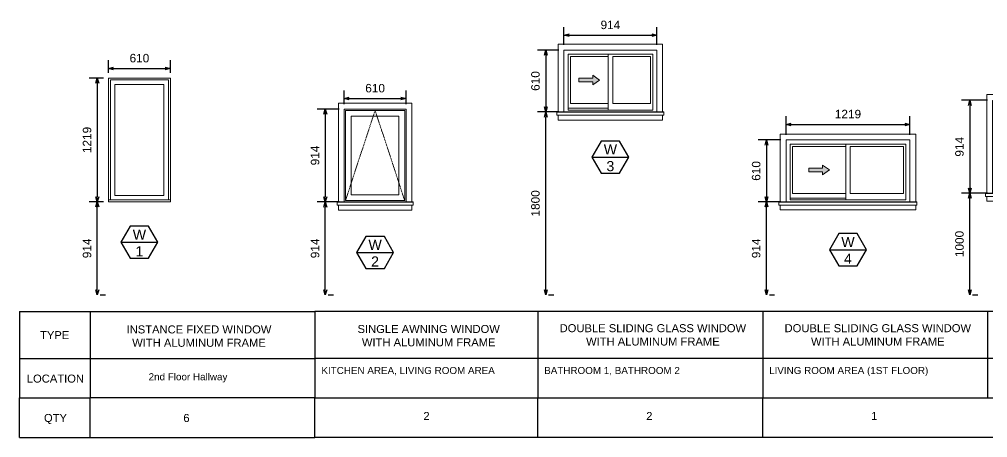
# Model space of a CAD drawing. Header units: inches. Extents: x -1 to 315328, y 6829 to 107833.
# Drawn here: x 4463 to 33085, y 35433 to 47794 of the extents above; entities that cross this region are included whole.
import ezdxf

# ---------------------------------------------------------------- set-up
doc = ezdxf.new("R2010")
doc.units = ezdxf.units.IN
doc.header["$MEASUREMENT"] = 0
doc.linetypes.add('Center', pattern=[31.75, 6.35, -4.7625, 15.875, -4.7625])
for name, color, linetype, lineweight in [('A-ANNO-DIMS', 211, 'Continuous', 9), ('A-DETL-GENF', 92, 'Continuous', 9), ('A-GENM', 13, 'Continuous', 9), ('A-GLAZ', 151, 'Continuous', 18)]:
    doc.layers.add(name, color=color, linetype=linetype, lineweight=lineweight)
doc.layers.add('Layer2', color=7, linetype='Continuous')
doc.layers.add('TEXTS', color=2, linetype='Continuous')
doc.styles.add('Arial', font='arial.ttf', dxfattribs={"height": 250})
doc.styles.get("Standard").update_dxf_attribs({"font": 'arial.ttf'})
doc.dimstyles.new('Arrow_-_2_5mm_Arial', dxfattribs={"dimscale": 304.8, "dimtxt": 255.06485, "dimasz": 0.492126, "dimexe": 0.787402, "dimexo": 0.492126, "dimgap": 0.574147, "dimtad": 1, "dimdec": 0, "dimzin": 0, "dimdsep": 46, "dimtxsty": 'Arial', "dimblk1": 'OPEN30', "dimblk2": 'OPEN30', "dimsah": 1, "dimcen": 0.09, "dimazin": 0, "dimtfac": 1, "dimtdec": 4, "dimtix": 1, "dimtmove": 0, "dimatfit": 3, "dimfxl": 1, "dimtvp": 1, "dimtfill": 1, "dimtolj": 1, "dimtzin": 0, "dimarcsym": 2})

# ---------------------------------------------------------------- blocks, each defined once
blk = doc.blocks.new('Family - ___-483549-Legend 1')
at = {"layer": 'A-GLAZ'}
for p, q in [((-1265.7, 5518.3), (-1265.7, 4318.2)), ((-656.1, 5518.3), (-1265.7, 5518.3)), ((-1246.7, 5499.3), (-675.2, 5499.3)), ((-1246.7, 4318.2), (-1246.7, 5499.3)), ((-1202.2, 4362.6), (-1202.2, 5454.8)), ((-1202.2, 5454.8), (-719.6, 5454.8)), ((-719.6, 5454.8), (-719.6, 4362.6)), ((-675.2, 5499.3), (-675.2, 4318.2)), ((-656.1, 4318.2), (-656.1, 5518.3)), ((-656.1, 4318.2), (-1265.7, 4318.2)), ((-1265.7, 4318.2), (-1265.7, 4299.1)), ((-1265.7, 4299.1), (-656.1, 4299.1)), ((-719.6, 4362.6), (-1202.2, 4362.6)), ((-656.1, 4299.1), (-656.1, 4318.2))]:
    blk.add_line(p, q, dxfattribs=at)
blk = doc.blocks.new('Family - ___-483688-Legend 1')
at = {"layer": 'A-GENM'}
for p, q in [((-206.7, 5270.3), (-206.7, 4298.7)), ((517.2, 5270.3), (-206.7, 5270.3)), ((517.2, 4298.7), (517.2, 5270.3)), ((-149.6, 4298.7), (-149.6, 5213.1)), ((-149.6, 5213.1), (460, 5213.1)), ((460, 5213.1), (460, 4298.7)), ((-219.4, 4296.3), (-219.4, 4298.7)), ((-219.4, 4298.7), (529.9, 4298.7)), ((-219.4, 4267), (-219.4, 4296.3)), ((529.9, 4296.3), (-219.4, 4296.3)), ((-206.7, 4298.7), (-149.6, 4298.7)), ((460, 4298.7), (517.2, 4298.7)), ((529.9, 4298.7), (529.9, 4296.3)), ((529.9, 4296.3), (529.9, 4267)), ((-219.4, 4267), (529.9, 4267)), ((-206.7, 4267), (-206.7, 4219.4)), ((-206.7, 4219.4), (517.2, 4219.4)), ((517.2, 4219.4), (517.2, 4267))]:
    blk.add_line(p, q, dxfattribs=at)
at = {"layer": 'A-GLAZ'}
for p, q in [((-149.6, 5213.1), (460, 5213.1)), ((-149.6, 5213.1), (-149.6, 4298.7)), ((447.3, 5200.4), (-136.9, 5200.4)), ((-136.9, 4311.4), (-136.9, 5200.4)), ((447.3, 4311.4), (447.3, 5200.4)), ((460, 5213.1), (460, 4298.7)), ((-79.7, 5143.3), (-79.7, 4368.6)), ((390.2, 5143.3), (-79.7, 5143.3)), ((390.2, 4368.6), (390.2, 5143.3)), ((460, 4298.7), (-149.6, 4298.7)), ((-136.9, 4311.4), (447.3, 4311.4)), ((-79.7, 4368.6), (390.2, 4368.6))]:
    blk.add_line(p, q, dxfattribs=at)
at = {"layer": 'A-GLAZ', "linetype": 'Center', "lineweight": 18}
for q in [(-136.9, 4311.4), (447.3, 4311.4)]:
    blk.add_line((155.2, 5200.4), q, dxfattribs=at)
blk = doc.blocks.new('Family - ___-483785-Legend 1')
at = {"layer": 'A-DETL-GENF', "lineweight": 25}
blk.add_hatch(color=256, dxfattribs=at).paths.add_polyline_path([(1383.6, 5451.6), (1451.4, 5499.1), (1383.6, 5546.5), (1383.6, 5516), (1248.2, 5516), (1248.2, 5482.1), (1383.6, 5482.1), (1383.6, 5455.4)])
at = {"layer": 'A-DETL-GENF'}
for p, q in [((1383.6, 5546.5), (1383.6, 5516)), ((1451.4, 5499.1), (1383.6, 5546.5)), ((1451.4, 5499.1), (1383.6, 5546.5)), ((1383.6, 5546.5), (1383.6, 5516)), ((1248.2, 5516), (1248.2, 5482.1)), ((1248.2, 5516), (1383.6, 5516)), ((1383.6, 5516), (1248.2, 5516)), ((1248.2, 5516), (1248.2, 5482.1)), ((1248.2, 5482.1), (1383.6, 5482.1)), ((1248.2, 5482.1), (1383.6, 5482.1)), ((1451.4, 5499.1), (1383.6, 5451.6)), ((1383.6, 5451.6), (1451.4, 5499.1)), ((1383.6, 5482.1), (1383.6, 5451.6)), ((1383.6, 5482.1), (1383.6, 5451.6))]:
    blk.add_line(p, q, dxfattribs=at)
at = {"layer": 'A-GENM'}
for p, q in [((1043.4, 5851.5), (1043.4, 5184.7)), ((2072.1, 5851.5), (1043.4, 5851.5)), ((2072.1, 5184.7), (2072.1, 5851.5)), ((1100.5, 5184.7), (1100.5, 5794.3)), ((1100.5, 5794.3), (2014.9, 5794.3)), ((2014.9, 5794.3), (2014.9, 5184.7)), ((1030.7, 5182.3), (1030.7, 5184.7)), ((1030.7, 5184.7), (2084.8, 5184.7)), ((1030.7, 5153), (1030.7, 5182.3)), ((2084.8, 5182.3), (1030.7, 5182.3)), ((1030.7, 5153), (2084.8, 5153)), ((1043.4, 5184.7), (1100.5, 5184.7)), ((1043.4, 5153), (1043.4, 5105.4)), ((2014.9, 5184.7), (2072.1, 5184.7)), ((2072.1, 5105.4), (2072.1, 5153)), ((2084.8, 5184.7), (2084.8, 5182.3)), ((2084.8, 5182.3), (2084.8, 5153)), ((1043.4, 5105.4), (2072.1, 5105.4))]:
    blk.add_line(p, q, dxfattribs=at)
at = {"layer": 'A-GLAZ'}
for p, q in [((2014.9, 5794.3), (1100.5, 5794.3)), ((1100.5, 5794.3), (1100.5, 5184.7)), ((1141.5, 5753.4), (1974, 5753.4)), ((1141.5, 5203.8), (1141.5, 5753.4)), ((1164, 5730.8), (1164, 5267.3)), ((1535.5, 5730.8), (1164, 5730.8)), ((1535.5, 5753.4), (1535.5, 5203.8)), ((1580, 5267.3), (1580, 5730.8)), ((1580, 5730.8), (1951.4, 5730.8)), ((1951.4, 5730.8), (1951.4, 5267.3)), ((1974, 5203.8), (1974, 5753.4)), ((2014.9, 5794.3), (2014.9, 5184.7)), ((1164, 5267.3), (1535.5, 5267.3)), ((1951.4, 5267.3), (1580, 5267.3)), ((2014.9, 5184.7), (1100.5, 5184.7)), ((1535.5, 5222.8), (1141.5, 5222.8)), ((1535.5, 5222.8), (1141.5, 5222.8)), ((1974, 5203.8), (1141.5, 5203.8))]:
    blk.add_line(p, q, dxfattribs=at)
blk = doc.blocks.new('Family - ___-483803-Legend 1')
at = {"layer": 'A-DETL-GENF', "lineweight": 25}
blk.add_hatch(color=256, dxfattribs=at).paths.add_polyline_path([(2937.6, 4566), (3005.4, 4613.5), (2937.6, 4660.9), (2937.6, 4630.4), (2802.2, 4630.4), (2802.2, 4596.5), (2937.6, 4596.5)])
at = {"layer": 'A-DETL-GENF'}
for p, q in [((2802.2, 4630.4), (2802.2, 4596.5)), ((2802.2, 4630.4), (2937.6, 4630.4)), ((2937.6, 4630.4), (2802.2, 4630.4)), ((2802.2, 4630.4), (2802.2, 4596.5)), ((2802.2, 4596.5), (2937.6, 4596.5)), ((2802.2, 4596.5), (2937.6, 4596.5)), ((2937.6, 4660.9), (2937.6, 4630.4)), ((3005.4, 4613.5), (2937.6, 4660.9)), ((3005.4, 4613.5), (2937.6, 4660.9)), ((2937.6, 4660.9), (2937.6, 4630.4)), ((3005.4, 4613.5), (2937.6, 4566)), ((2937.6, 4566), (3005.4, 4613.5)), ((2937.6, 4596.5), (2937.6, 4566)), ((2937.6, 4596.5), (2937.6, 4566))]:
    blk.add_line(p, q, dxfattribs=at)
at = {"layer": 'A-GENM'}
for p, q in [((2521.2, 4965.9), (2521.2, 4299.1)), ((3854.7, 4965.9), (2521.2, 4965.9)), ((3854.7, 4299.1), (3854.7, 4965.9)), ((2578.3, 4299.1), (2578.3, 4908.7)), ((2578.3, 4908.7), (3797.5, 4908.7)), ((3797.5, 4908.7), (3797.5, 4299.1)), ((2508.5, 4296.7), (2508.5, 4299.1)), ((2508.5, 4299.1), (3867.4, 4299.1)), ((2508.5, 4267.4), (2508.5, 4296.7)), ((3867.4, 4296.7), (2508.5, 4296.7)), ((2521.2, 4299.1), (2578.3, 4299.1)), ((3797.5, 4299.1), (3854.7, 4299.1)), ((3867.4, 4299.1), (3867.4, 4296.7)), ((3867.4, 4296.7), (3867.4, 4267.4)), ((2508.5, 4267.4), (3867.4, 4267.4)), ((2521.2, 4267.4), (2521.2, 4219.8)), ((2521.2, 4219.8), (3854.7, 4219.8)), ((3854.7, 4219.8), (3854.7, 4267.4))]:
    blk.add_line(p, q, dxfattribs=at)
at = {"layer": 'A-GLAZ'}
for p, q in [((3797.5, 4908.7), (2578.3, 4908.7)), ((2578.3, 4908.7), (2578.3, 4299.1)), ((2619.2, 4867.8), (3756.6, 4867.8)), ((2619.2, 4318.2), (2619.2, 4867.8)), ((3165.7, 4867.8), (3165.7, 4318.2)), ((3756.6, 4318.2), (3756.6, 4867.8)), ((3797.5, 4908.7), (3797.5, 4299.1)), ((2641.8, 4845.2), (2641.8, 4381.7)), ((3165.7, 4845.2), (2641.8, 4845.2)), ((3210.1, 4381.7), (3210.1, 4845.2)), ((3210.1, 4845.2), (3734, 4845.2)), ((3734, 4845.2), (3734, 4381.7)), ((3797.5, 4299.1), (2578.3, 4299.1)), ((3165.7, 4337.2), (2619.2, 4337.2)), ((3165.7, 4337.2), (2619.2, 4337.2)), ((3756.6, 4318.2), (2619.2, 4318.2)), ((2641.8, 4381.7), (3165.7, 4381.7)), ((3734, 4381.7), (3210.1, 4381.7))]:
    blk.add_line(p, q, dxfattribs=at)
blk = doc.blocks.new('Family - ___-483837-Legend 1')
at = {"layer": 'A-DETL-GENF', "lineweight": 25}
blk.add_hatch(color=256, dxfattribs=at).paths.add_polyline_path([(4900, 4804), (4967.8, 4851.5), (4900, 4898.9), (4900, 4868.4), (4764.6, 4868.4), (4764.6, 4834.5), (4900, 4834.5)])
at = {"layer": 'A-DETL-GENF'}
for p, q in [((4764.6, 4868.4), (4764.6, 4834.5)), ((4764.6, 4868.4), (4900, 4868.4)), ((4900, 4868.4), (4764.6, 4868.4)), ((4764.6, 4868.4), (4764.6, 4834.5)), ((4900, 4898.9), (4900, 4868.4)), ((4967.8, 4851.5), (4900, 4898.9)), ((4967.8, 4851.5), (4900, 4898.9)), ((4900, 4898.9), (4900, 4868.4)), ((4764.6, 4834.5), (4900, 4834.5)), ((4764.6, 4834.5), (4900, 4834.5)), ((4967.8, 4851.5), (4900, 4804)), ((4900, 4804), (4967.8, 4851.5)), ((4900, 4834.5), (4900, 4804)), ((4900, 4834.5), (4900, 4804))]:
    blk.add_line(p, q, dxfattribs=at)
at = {"layer": 'A-GENM'}
for p, q in [((4331.2, 5356.3), (4331.2, 4384.7)), ((6274.3, 5356.3), (4331.2, 5356.3)), ((6274.3, 4384.7), (6274.3, 5356.3)), ((4388.3, 4384.7), (4388.3, 5299.1)), ((4388.3, 5299.1), (6217.1, 5299.1)), ((6217.1, 5299.1), (6217.1, 4384.7)), ((4318.5, 4382.3), (4318.5, 4384.7)), ((4318.5, 4384.7), (6287, 4384.7)), ((4318.5, 4353), (4318.5, 4382.3)), ((6287, 4382.3), (4318.5, 4382.3)), ((4318.5, 4353), (6287, 4353)), ((4331.2, 4384.7), (4388.3, 4384.7)), ((4331.2, 4353), (4331.2, 4305.4)), ((4331.2, 4305.4), (6274.3, 4305.4)), ((6217.1, 4384.7), (6274.3, 4384.7)), ((6274.3, 4305.4), (6274.3, 4353)), ((6287, 4384.7), (6287, 4382.3)), ((6287, 4382.3), (6287, 4353))]:
    blk.add_line(p, q, dxfattribs=at)
at = {"layer": 'A-GLAZ'}
for p, q in [((6217.1, 5299.1), (4388.3, 5299.1)), ((4388.3, 5299.1), (4388.3, 4384.7)), ((4429.3, 5258.2), (6176.2, 5258.2)), ((4429.3, 4403.8), (4429.3, 5258.2)), ((5280.5, 5258.2), (5280.5, 4403.8)), ((6176.2, 4403.8), (6176.2, 5258.2)), ((6217.1, 5299.1), (6217.1, 4384.7)), ((4451.8, 5235.6), (4451.8, 4467.3)), ((5280.5, 5235.6), (4451.8, 5235.6)), ((5325, 4467.3), (5325, 5235.6)), ((5325, 5235.6), (6153.6, 5235.6)), ((6153.6, 5235.6), (6153.6, 4467.3)), ((5280.5, 4422.8), (4429.3, 4422.8)), ((5280.5, 4422.8), (4429.3, 4422.8)), ((6176.2, 4403.8), (4429.3, 4403.8)), ((4451.8, 4467.3), (5280.5, 4467.3)), ((6153.6, 4467.3), (5325, 4467.3)), ((6217.1, 4384.7), (4388.3, 4384.7))]:
    blk.add_line(p, q, dxfattribs=at)
blk = doc.blocks.new('_Open30')
at = {"color": 0, "linetype": 'ByBlock', "lineweight": -2}
for p, q in [((-1, 0.27), (0, 0)), ((0, 0), (-1, -0.27)), ((0, 0), (-1, 0))]:
    blk.add_line(p, q, dxfattribs=at)
blk = doc.blocks.new('*D215')
at = {"layer": 'A-ANNO-DIMS', "color": 0, "lineweight": -2, "transparency": 16777216}
for p, q in [((6947, 46060), (6528, 46060)), ((6768, 45910), (6768, 42550)), ((6947, 42400), (6528, 42400))]:
    blk.add_line(p, q, dxfattribs=at)
at = {"layer": 'Defpoints', "color": 0, "transparency": 16777216}
for p in [(7097, 46060), (6768, 42400), (7097, 42400)]:
    blk.add_point(p, dxfattribs=at)
at = {"layer": 'A-ANNO-DIMS', "color": 0, "lineweight": -2, "transparency": 16777216, "xscale": 150, "yscale": 150, "zscale": 150}
for p, rotation in [((6768, 46060), 90), ((6768, 42400), 270)]:
    blk.add_blockref('_Open30', p, dxfattribs=dict(at, rotation=rotation))
at = {"layer": 'A-ANNO-DIMS', "color": 0, "transparency": 16777216, "insert": (6465, 44230), "char_height": 250, "width": 184.59, "attachment_point": 5, "rotation": 90, "style": 'Arial'}
blk.add_mtext('\\A1;1219', dxfattribs=at)
blk = doc.blocks.new('*D216')
at = {"layer": 'A-ANNO-DIMS', "color": 0, "lineweight": -2, "transparency": 16777216}
for p, q in [((13914, 45143), (13267, 45143)), ((13507, 44993), (13507, 42548)), ((13914, 42398), (13267, 42398))]:
    blk.add_line(p, q, dxfattribs=at)
at = {"layer": 'Defpoints', "color": 0, "transparency": 16777216}
for p in [(14064, 45143), (13507, 42398), (14064, 42398)]:
    blk.add_point(p, dxfattribs=at)
at = {"layer": 'A-ANNO-DIMS', "color": 0, "lineweight": -2, "transparency": 16777216, "xscale": 150, "yscale": 150, "zscale": 150}
for p, rotation in [((13507, 45143), 90), ((13507, 42398), 270)]:
    blk.add_blockref('_Open30', p, dxfattribs=dict(at, rotation=rotation))
at = {"layer": 'A-ANNO-DIMS', "color": 0, "transparency": 16777216, "insert": (13205, 43771), "char_height": 250, "width": 138.44, "attachment_point": 5, "rotation": 90, "style": 'Arial'}
blk.add_mtext('\\A1;914', dxfattribs=at)
blk = doc.blocks.new('*D217')
at = {"layer": 'A-ANNO-DIMS', "color": 0, "lineweight": -2, "transparency": 16777216}
for p, q in [((7097, 46210), (7097, 46585)), ((8927, 46210), (8927, 46585)), ((7247, 46345), (8777, 46345))]:
    blk.add_line(p, q, dxfattribs=at)
at = {"layer": 'Defpoints', "color": 0, "transparency": 16777216}
for p in [(8927, 46345), (7097, 46060), (8927, 46060)]:
    blk.add_point(p, dxfattribs=at)
at = {"layer": 'A-ANNO-DIMS', "color": 0, "lineweight": -2, "transparency": 16777216, "xscale": 150, "yscale": 150, "zscale": 150, "rotation": 180}
blk.add_blockref('_Open30', (7097, 46345), dxfattribs=at)
at = {"layer": 'A-ANNO-DIMS', "color": 0, "lineweight": -2, "transparency": 16777216, "xscale": 150, "yscale": 150, "zscale": 150}
blk.add_blockref('_Open30', (8927, 46345), dxfattribs=at)
at = {"layer": 'A-ANNO-DIMS', "color": 0, "transparency": 16777216, "insert": (8012, 46648), "char_height": 250, "width": 138.44, "attachment_point": 5, "style": 'Arial'}
blk.add_mtext('\\A1;610', dxfattribs=at)
blk = doc.blocks.new('*D218')
at = {"layer": 'A-ANNO-DIMS', "color": 0, "lineweight": -2, "transparency": 16777216}
for p, q in [((14064, 45293), (14064, 45696)), ((15894, 45293), (15894, 45696)), ((14214, 45456), (15744, 45456))]:
    blk.add_line(p, q, dxfattribs=at)
at = {"layer": 'Defpoints', "color": 0, "transparency": 16777216}
for p in [(15894, 45456), (14064, 45143), (15894, 45143)]:
    blk.add_point(p, dxfattribs=at)
at = {"layer": 'A-ANNO-DIMS', "color": 0, "lineweight": -2, "transparency": 16777216, "xscale": 150, "yscale": 150, "zscale": 150, "rotation": 180}
blk.add_blockref('_Open30', (14064, 45456), dxfattribs=at)
at = {"layer": 'A-ANNO-DIMS', "color": 0, "lineweight": -2, "transparency": 16777216, "xscale": 150, "yscale": 150, "zscale": 150}
blk.add_blockref('_Open30', (15894, 45456), dxfattribs=at)
at = {"layer": 'A-ANNO-DIMS', "color": 0, "transparency": 16777216, "insert": (14979, 45759), "char_height": 250, "width": 138.44, "attachment_point": 5, "style": 'Arial'}
blk.add_mtext('\\A1;610', dxfattribs=at)
blk = doc.blocks.new('*D219')
at = {"layer": 'A-ANNO-DIMS', "color": 0, "lineweight": -2, "transparency": 16777216}
for p, q in [((20412, 46888), (19782, 46888)), ((20022, 46738), (20022, 45208)), ((20412, 45058), (19782, 45058))]:
    blk.add_line(p, q, dxfattribs=at)
at = {"layer": 'Defpoints', "color": 0, "transparency": 16777216}
for p in [(20562, 46888), (20022, 45058), (20562, 45058)]:
    blk.add_point(p, dxfattribs=at)
at = {"layer": 'A-ANNO-DIMS', "color": 0, "lineweight": -2, "transparency": 16777216, "xscale": 150, "yscale": 150, "zscale": 150}
for p, rotation in [((20022, 46888), 90), ((20022, 45058), 270)]:
    blk.add_blockref('_Open30', p, dxfattribs=dict(at, rotation=rotation))
at = {"layer": 'A-ANNO-DIMS', "color": 0, "transparency": 16777216, "insert": (19719, 45973), "char_height": 250, "width": 138.44, "attachment_point": 5, "rotation": 90, "style": 'Arial'}
blk.add_mtext('\\A1;610', dxfattribs=at)
blk = doc.blocks.new('*D220')
at = {"layer": 'A-ANNO-DIMS', "color": 0, "lineweight": -2, "transparency": 16777216}
for p, q in [((20562, 47038), (20562, 47568)), ((23307, 47038), (23307, 47568)), ((20712, 47328), (23157, 47328))]:
    blk.add_line(p, q, dxfattribs=at)
at = {"layer": 'Defpoints', "color": 0, "transparency": 16777216}
for p in [(23307, 47328), (20562, 46888), (23307, 46888)]:
    blk.add_point(p, dxfattribs=at)
at = {"layer": 'A-ANNO-DIMS', "color": 0, "lineweight": -2, "transparency": 16777216, "xscale": 150, "yscale": 150, "zscale": 150, "rotation": 180}
blk.add_blockref('_Open30', (20562, 47328), dxfattribs=at)
at = {"layer": 'A-ANNO-DIMS', "color": 0, "lineweight": -2, "transparency": 16777216, "xscale": 150, "yscale": 150, "zscale": 150}
blk.add_blockref('_Open30', (23307, 47328), dxfattribs=at)
at = {"layer": 'A-ANNO-DIMS', "color": 0, "transparency": 16777216, "insert": (21934, 47630), "char_height": 250, "width": 138.44, "attachment_point": 5, "style": 'Arial'}
blk.add_mtext('\\A1;914', dxfattribs=at)
blk = doc.blocks.new('*D221')
at = {"layer": 'A-ANNO-DIMS', "color": 0, "lineweight": -2, "transparency": 16777216}
for p, q in [((27126, 44380), (27126, 44931)), ((27276, 44691), (30636, 44691)), ((30786, 44380), (30786, 44931))]:
    blk.add_line(p, q, dxfattribs=at)
at = {"layer": 'Defpoints', "color": 0, "transparency": 16777216}
for p in [(30786, 44691), (27126, 44230), (30786, 44230)]:
    blk.add_point(p, dxfattribs=at)
at = {"layer": 'A-ANNO-DIMS', "color": 0, "lineweight": -2, "transparency": 16777216, "xscale": 150, "yscale": 150, "zscale": 150, "rotation": 180}
blk.add_blockref('_Open30', (27126, 44691), dxfattribs=at)
at = {"layer": 'A-ANNO-DIMS', "color": 0, "lineweight": -2, "transparency": 16777216, "xscale": 150, "yscale": 150, "zscale": 150}
blk.add_blockref('_Open30', (30786, 44691), dxfattribs=at)
at = {"layer": 'A-ANNO-DIMS', "color": 0, "transparency": 16777216, "insert": (28956, 44994), "char_height": 250, "width": 184.59, "attachment_point": 5, "style": 'Arial'}
blk.add_mtext('\\A1;1219', dxfattribs=at)
blk = doc.blocks.new('*D222')
at = {"layer": 'A-ANNO-DIMS', "color": 0, "lineweight": -2, "transparency": 16777216}
for p, q in [((26976, 44230), (26305, 44230)), ((26545, 44080), (26545, 42550)), ((26976, 42400), (26305, 42400))]:
    blk.add_line(p, q, dxfattribs=at)
at = {"layer": 'Defpoints', "color": 0, "transparency": 16777216}
for p in [(27126, 44230), (26545, 42400), (27126, 42400)]:
    blk.add_point(p, dxfattribs=at)
at = {"layer": 'A-ANNO-DIMS', "color": 0, "lineweight": -2, "transparency": 16777216, "xscale": 150, "yscale": 150, "zscale": 150}
for p, rotation in [((26545, 44230), 90), ((26545, 42400), 270)]:
    blk.add_blockref('_Open30', p, dxfattribs=dict(at, rotation=rotation))
at = {"layer": 'A-ANNO-DIMS', "color": 0, "transparency": 16777216, "insert": (26243, 43315), "char_height": 250, "width": 138.44, "attachment_point": 5, "rotation": 90, "style": 'Arial'}
blk.add_mtext('\\A1;610', dxfattribs=at)
blk = doc.blocks.new('*D224')
at = {"layer": 'A-ANNO-DIMS', "color": 0, "lineweight": -2, "transparency": 16777216}
for p, q in [((33083, 45402), (32315, 45402)), ((32555, 45252), (32555, 42807)), ((33083, 42657), (32315, 42657))]:
    blk.add_line(p, q, dxfattribs=at)
at = {"layer": 'Defpoints', "color": 0, "transparency": 16777216}
for p in [(33233, 45402), (32555, 42657), (33233, 42657)]:
    blk.add_point(p, dxfattribs=at)
at = {"layer": 'A-ANNO-DIMS', "color": 0, "lineweight": -2, "transparency": 16777216, "xscale": 150, "yscale": 150, "zscale": 150}
for p, rotation in [((32555, 45402), 90), ((32555, 42657), 270)]:
    blk.add_blockref('_Open30', p, dxfattribs=dict(at, rotation=rotation))
at = {"layer": 'A-ANNO-DIMS', "color": 0, "transparency": 16777216, "insert": (32253, 44029), "char_height": 250, "width": 138.44, "attachment_point": 5, "rotation": 90, "style": 'Arial'}
blk.add_mtext('\\A1;914', dxfattribs=at)
blk = doc.blocks.new('*D229')
at = {"layer": 'A-ANNO-DIMS', "color": 0, "lineweight": -2, "transparency": 16777216}
for p, q in [((6947, 42400), (6528, 42400)), ((6768, 39805), (6768, 42250)), ((6854, 39655), (7008, 39655))]:
    blk.add_line(p, q, dxfattribs=at)
at = {"layer": 'Defpoints', "color": 0, "transparency": 16777216}
for p in [(6768, 42400), (7097, 42400), (6704, 39655)]:
    blk.add_point(p, dxfattribs=at)
at = {"layer": 'A-ANNO-DIMS', "color": 0, "lineweight": -2, "transparency": 16777216, "xscale": 150, "yscale": 150, "zscale": 150}
for p, rotation in [((6768, 42400), 90), ((6768, 39655), 270)]:
    blk.add_blockref('_Open30', p, dxfattribs=dict(at, rotation=rotation))
at = {"layer": 'A-ANNO-DIMS', "color": 0, "transparency": 16777216, "insert": (6465, 41027), "char_height": 250, "width": 138.44, "attachment_point": 5, "rotation": 90, "style": 'Arial'}
blk.add_mtext('\\A1;914', dxfattribs=at)
blk = doc.blocks.new('*D230')
at = {"layer": 'A-ANNO-DIMS', "color": 0, "lineweight": -2, "transparency": 16777216}
for p, q in [((13914, 42398), (13267, 42398)), ((13507, 39805), (13507, 42248)), ((13594, 39655), (13747, 39655))]:
    blk.add_line(p, q, dxfattribs=at)
at = {"layer": 'Defpoints', "color": 0, "transparency": 16777216}
for p in [(13507, 42398), (14064, 42398), (13444, 39655)]:
    blk.add_point(p, dxfattribs=at)
at = {"layer": 'A-ANNO-DIMS', "color": 0, "lineweight": -2, "transparency": 16777216, "xscale": 150, "yscale": 150, "zscale": 150}
for p, rotation in [((13507, 42398), 90), ((13507, 39655), 270)]:
    blk.add_blockref('_Open30', p, dxfattribs=dict(at, rotation=rotation))
at = {"layer": 'A-ANNO-DIMS', "color": 0, "transparency": 16777216, "insert": (13205, 41026), "char_height": 250, "width": 138.44, "attachment_point": 5, "rotation": 90, "style": 'Arial'}
blk.add_mtext('\\A1;914', dxfattribs=at)
blk = doc.blocks.new('*D231')
at = {"layer": 'A-ANNO-DIMS', "color": 0, "lineweight": -2, "transparency": 16777216}
for p, q in [((20240, 45058), (19782, 45058)), ((20022, 39805), (20022, 44908)), ((20108, 39655), (20262, 39655))]:
    blk.add_line(p, q, dxfattribs=at)
at = {"layer": 'Defpoints', "color": 0, "transparency": 16777216}
for p in [(20022, 45058), (20390, 45058), (19958, 39655)]:
    blk.add_point(p, dxfattribs=at)
at = {"layer": 'A-ANNO-DIMS', "color": 0, "lineweight": -2, "transparency": 16777216, "xscale": 150, "yscale": 150, "zscale": 150}
for p, rotation in [((20022, 45058), 90), ((20022, 39655), 270)]:
    blk.add_blockref('_Open30', p, dxfattribs=dict(at, rotation=rotation))
at = {"layer": 'A-ANNO-DIMS', "color": 0, "transparency": 16777216, "insert": (19719, 42356), "char_height": 250, "width": 184.59, "attachment_point": 5, "rotation": 90, "style": 'Arial'}
blk.add_mtext('\\A1;1800', dxfattribs=at)
blk = doc.blocks.new('*D232')
at = {"layer": 'A-ANNO-DIMS', "color": 0, "lineweight": -2, "transparency": 16777216}
for p, q in [((26805, 42400), (26305, 42400)), ((26545, 39805), (26545, 42250)), ((26632, 39655), (26785, 39655))]:
    blk.add_line(p, q, dxfattribs=at)
at = {"layer": 'Defpoints', "color": 0, "transparency": 16777216}
for p in [(26545, 42400), (26955, 42400), (26482, 39655)]:
    blk.add_point(p, dxfattribs=at)
at = {"layer": 'A-ANNO-DIMS', "color": 0, "lineweight": -2, "transparency": 16777216, "xscale": 150, "yscale": 150, "zscale": 150}
for p, rotation in [((26545, 42400), 90), ((26545, 39655), 270)]:
    blk.add_blockref('_Open30', p, dxfattribs=dict(at, rotation=rotation))
at = {"layer": 'A-ANNO-DIMS', "color": 0, "transparency": 16777216, "insert": (26243, 41027), "char_height": 250, "width": 138.44, "attachment_point": 5, "rotation": 90, "style": 'Arial'}
blk.add_mtext('\\A1;914', dxfattribs=at)
blk = doc.blocks.new('*D233')
at = {"layer": 'A-ANNO-DIMS', "color": 0, "lineweight": -2, "transparency": 16777216}
for p, q in [((32912, 42657), (32315, 42657)), ((32555, 39805), (32555, 42507)), ((32642, 39655), (32795, 39655))]:
    blk.add_line(p, q, dxfattribs=at)
at = {"layer": 'Defpoints', "color": 0, "transparency": 16777216}
for p in [(32555, 42657), (33062, 42657), (32492, 39655)]:
    blk.add_point(p, dxfattribs=at)
at = {"layer": 'A-ANNO-DIMS', "color": 0, "lineweight": -2, "transparency": 16777216, "xscale": 150, "yscale": 150, "zscale": 150}
for p, rotation in [((32555, 42657), 90), ((32555, 39655), 270)]:
    blk.add_blockref('_Open30', p, dxfattribs=dict(at, rotation=rotation))
at = {"layer": 'A-ANNO-DIMS', "color": 0, "transparency": 16777216, "insert": (32253, 41156), "char_height": 250, "width": 184.59, "attachment_point": 5, "rotation": 90, "style": 'Arial'}
blk.add_mtext('\\A1;1000', dxfattribs=at)

msp = doc.modelspace()

# ---------------------------------------------------------------- linework, layer by layer
at = {"layer": 'Layer2'}
for p, q in [((4463.47565, 39160.78765), (6552.29293, 39161.16851)), ((4463.47565, 39160.78765), (4463.47565, 36604.31965)), ((6552.29293, 39161.16851), (6552.29293, 37776.03415)), ((4463.47565, 36604.31965), (6552.29293, 36604.70051)), ((4463.47565, 36604.31965), (6552.29293, 36604.70051)), ((4463.47565, 36604.31965), (6552.29293, 36604.70051)), ((4463.90293, 35432.60523), (4463.47565, 36604.31965)), ((4463.90293, 35432.60523), (4463.47565, 36604.31965))]:
    msp.add_line(p, q, dxfattribs=at)
at = {"layer": 'Layer2', "ltscale": 1000}
for p, q in [((6552.29293, 39161.16851), (13201.06, 39161.16851)), ((13201.06, 39161.16851), (13201.06, 37776.03415)), ((19849.82706, 39161.16851), (13201.06, 39161.16851)), ((19786.99236, 39161.16851), (19786.99236, 37776.03415)), ((26435.75943, 39161.16851), (19786.99236, 39161.16851)), ((26435.75943, 39161.16851), (26435.75943, 37776.03415)), ((33084.52649, 39161.16851), (26435.75943, 39161.16851)), ((33084.52649, 39161.16851), (33084.52649, 37776.03415)), ((39733.29356, 39161.16851), (33084.52649, 39161.16851)), ((4463.47565, 37776.03415), (6552.29293, 37776.03415)), ((6552.29293, 37776.03415), (13201.06, 37776.03415)), ((6552.29293, 37776.03415), (6552.29293, 36607.09657)), ((19849.82706, 37776.03415), (13201.06, 37776.03415)), ((13201.06, 37776.03415), (13201.06, 36607.09657)), ((26435.75943, 37776.03415), (19786.99236, 37776.03415)), ((19786.99236, 37776.03415), (19786.99236, 36607.09657)), ((33084.52649, 37776.03415), (26435.75943, 37776.03415)), ((26435.75943, 37776.03415), (26435.75943, 36607.09657)), ((39733.29356, 37776.03415), (33084.52649, 37776.03415)), ((33084.52649, 37776.03415), (33084.52649, 36607.09657)), ((13201.06, 36607.09657), (6552.29293, 36607.09657)), ((13201.06043, 36604.729), (6552.29381, 36602.30445)), ((6552.72007, 35433.36694), (6552.29381, 36602.30445)), ((13201.06, 36607.09657), (19849.82706, 36607.09657)), ((13201.06043, 36604.729), (19849.82705, 36607.15355)), ((13201.48669, 35435.79149), (13201.06043, 36604.729)), ((19786.99236, 36607.09657), (26435.75943, 36607.09657)), ((19786.9928, 36604.729), (26435.75942, 36607.15355)), ((19787.41906, 35435.79149), (19786.9928, 36604.729)), ((26435.75943, 36607.09657), (33084.52649, 36607.09657)), ((26435.75986, 36604.729), (33084.52648, 36607.15355)), ((26436.18613, 35435.79149), (26435.75986, 36604.729)), ((33084.52649, 36607.09657), (39733.29356, 36607.09657)), ((4463.90293, 35432.60523), (6552.72007, 35433.36694)), ((6552.72007, 35433.36694), (13201.48669, 35435.79149)), ((53030.82768, 35440.64059), (13201.48669, 35435.79149))]:
    msp.add_line(p, q, dxfattribs=at)
at = {"layer": 'TEXTS'}
for p, q in [((21387.38916, 43725.17522), (22481.21836, 43725.17522)), ((7465.02345, 41205.867), (8558.85264, 41205.867)), ((28409.4218, 40987.18137), (29503.25099, 40987.18137)), ((14431.7188, 40905.59134), (15525.54799, 40905.59134))]:
    msp.add_line(p, q, dxfattribs=at)
for points in [[(22481.21836, 43725.17522), (22207.76106, 44198.81716), (21660.84646, 44198.81716), (21387.38916, 43725.17522), (21660.84646, 43251.53329), (22207.76106, 43251.53329)], [(8558.85264, 41205.867), (8285.39534, 41679.50893), (7738.48075, 41679.50893), (7465.02345, 41205.867), (7738.48075, 40732.22507), (8285.39534, 40732.22507)], [(15525.54799, 40905.59134), (15252.09069, 41379.23328), (14705.17609, 41379.23328), (14431.7188, 40905.59134), (14705.17609, 40431.94941), (15252.09069, 40431.94941)], [(29503.25099, 40987.18137), (29229.7937, 41460.82331), (28682.8791, 41460.82331), (28409.4218, 40987.18137), (28682.8791, 40513.53944), (29229.7937, 40513.53944)]]:
    msp.add_lwpolyline(points, close=True, dxfattribs=at)

# ---------------------------------------------------------------- block references
at = {"layer": 'A-GLAZ', "xscale": 3.001968503937009, "yscale": 3.001968503937009, "zscale": 3.001968503937009}
for name, p in [('Family - ___-483785-Legend 1', (17258.00636, 29493.70356)), ('Family - ___-483549-Legend 1', (10896.67347, 29493.70356)), ('Family - ___-483837-Legend 1', (20059.71963, 29493.70356)), ('Family - ___-483688-Legend 1', (14512.70704, 29493.70356)), ('Family - ___-483803-Legend 1', (19386.3093, 29493.70356))]:
    msp.add_blockref(name, p, dxfattribs=at)

# ---------------------------------------------------------------- texts
at = {"layer": 'Layer2', "style": 'Arial'}
for s, height, p in [('TYPE', 236.710914, (5075.37777, 38343.65694)), ('LOCATION', 236.710914, (4683.98762, 37059.00195)), ('QTY', 236.710914, (5190.77767, 35895.77233)), ('6', 236.71091, (9310.34198, 35895.77233)), ('2', 236.71091, (16406.09987, 35952.84753)), ('2', 236.71091, (22992.03224, 35952.84753)), ('1', 236.71091, (29640.7993, 35952.84753))]:
    msp.add_text(s, height=height, dxfattribs=at).set_placement(p)
at = {"layer": 'Layer2', "attachment_point": 1}
for s, insert, char_height, width in [('\\pxqc;INSTANCE FIXED WINDOW WITH ALUMINUM FRAME', (7327.49141, 38749.05169), 236.7109143, 4891.5667725), ('\\pxqc;SINGLE AWNING WINDOW WITH ALUMINUM FRAME', (14257.01587, 38762.6488), 236.7109143, 4611.8974647), ('\\pxqc;DOUBLE SLIDING GLASS WINDOW WITH ALUMINUM FRAME', (20414.72374, 38786.04094), 236.7109143, 5549.2226479), ('\\pxqc;DOUBLE SLIDING GLASS WINDOW WITH ALUMINUM FRAME', (27063.4908, 38786.04094), 236.7109143, 5549.2226479), ('KITCHEN AREA, LIVING ROOM AREA', (13391.25588, 37521.93442), 208.3056046, 7238.5645574), ('BATHROOM 1, BATHROOM 2', (19977.18825, 37521.93442), 208.3056046, 7238.5645574), ('LIVING ROOM AREA (1ST FLOOR)', (26625.95531, 37521.93442), 208.3056046, 7238.5645574), ('2nd Floor Hallway', (8284.56549, 37336.25477), 208.3056046, 3674.4424059)]:
    msp.add_mtext(s, dxfattribs=dict(at, insert=insert, char_height=char_height, width=width))
at = {"layer": 'TEXTS', "style": 'Arial'}
for s, p in [('W', (21736.82921, 43802.17473)), ('3', (21816.34605, 43307.71583)), ('W', (7814.46349, 41282.86651)), ('W', (14781.15884, 40982.59085)), ('W', (28758.86185, 41064.18088)), ('1', (7893.98033, 40788.40761)), ('2', (14860.67568, 40488.13195)), ('4', (28838.37868, 40569.72198))]:
    msp.add_text(s, height=300, dxfattribs=at).set_placement(p)

# ---------------------------------------------------------------- dimensions: what is measured, and where the dimension line sits
at = {"layer": 'A-ANNO-DIMS'}
for base, p1, p2, text, override, picture, middle in [((23306.80376, 47327.7013), (20561.80376, 46888.08701), (23306.80376, 46888.08701), '914', {"dimpost": '<>', "dimfxl": 914.4, "dimtfill": 0}, '*D220', (21934.30376, 47630.34455)), ((8926.93804, 46344.89969), (7096.93804, 46059.54371), (8926.93804, 46059.54371), '610', {"dimpost": '<>', "dimfxl": 609.6, "dimtfill": 0}, '*D217', (8011.93804, 46647.54294)), ((15893.63339, 45456.11462), (14063.63339, 45143.34292), (15893.63339, 45143.34292), '610', {"dimpost": '<>', "dimfxl": 609.6, "dimtfill": 0}, '*D218', (14978.63339, 45758.75786)), ((30786.3364, 44691.20182), (27126.3364, 44229.54371), (30786.3364, 44229.54371), '1219', {"dimpost": '<>', "dimfxl": 1219.2, "dimtfill": 0}, '*D221', (28956.3364, 44993.84507))]:
    dim = msp.add_linear_dim(base=base, p1=p1, p2=p2, text=text, dimstyle='Arrow_-_2_5mm_Arial', override=override, dxfattribs=at)
    dim.commit()
    dim.dimension.update_dxf_attribs({"geometry": picture, "text_midpoint": middle})
for base, p1, p2, text, override, picture, middle in [((20021.5521, 45058.08701), (20561.80376, 46888.08701), (20561.80376, 45058.08701), '610', {"dimpost": '<>', "dimfxl": 609.6, "dimtfill": 0}, '*D219', (19718.90886, 45973.08701)), ((6768.00902, 42399.54371), (7096.93804, 46059.54371), (7096.93804, 42399.54371), '1219', {"dimpost": '<>', "dimfxl": 1219.2, "dimtfill": 0}, '*D215', (6465.36578, 44229.54371)), ((32555.48031, 42656.51221), (33233.36904, 45401.51221), (33233.36904, 42656.51221), '914', {"dimpost": '<>', "dimfxl": 914.4, "dimtfill": 0}, '*D224', (32252.83706, 44029.01221)), ((13507.42781, 42398.34292), (14063.63339, 45143.34292), (14063.63339, 42398.34292), '914', {"dimpost": '<>', "dimfxl": 914.4, "dimtfill": 0}, '*D216', (13204.78456, 43770.84292)), ((20021.5521, 45058.08701), (19957.87073, 39654.54371), (20390.24126, 45058.08701), '1800', {"dimpost": '<>', "dimfxl": 1805.753126, "dimtfill": 0}, '*D231', (19718.90886, 42356.31536)), ((26545.18322, 42399.54371), (27126.3364, 44229.54371), (27126.3364, 42399.54371), '610', {"dimpost": '<>', "dimfxl": 609.6, "dimtfill": 0}, '*D222', (26242.53997, 43314.54371)), ((32555.48031, 42656.51221), (32491.79894, 39654.54371), (33061.80654, 42656.51221), '1000', {"dimpost": '<>', "dimfxl": 1017.867198, "dimtfill": 0}, '*D233', (32252.83706, 41155.52796)), ((6768.00902, 42399.54371), (6704.32766, 39654.54371), (7096.93804, 42399.54371), '914', {"dimpost": '<>', "dimfxl": 923.705525, "dimtfill": 0}, '*D229', (6465.36578, 41027.04371)), ((13507.42781, 42398.34292), (13443.74644, 39654.54371), (14063.63339, 42398.34292), '914', {"dimpost": '<>', "dimfxl": 937.035518, "dimtfill": 0}, '*D230', (13204.78456, 41026.44331)), ((26545.18322, 42399.54371), (26481.50185, 39654.54371), (26954.7739, 42399.54371), '914', {"dimpost": '<>', "dimfxl": 927.891218, "dimtfill": 0}, '*D232', (26242.53997, 41027.04371))]:
    dim = msp.add_linear_dim(base=base, p1=p1, p2=p2, angle=90, text=text, dimstyle='Arrow_-_2_5mm_Arial', override=override, dxfattribs=at)
    dim.commit()
    dim.dimension.update_dxf_attribs({"geometry": picture, "text_midpoint": middle})

doc.saveas('drawing.dxf')
